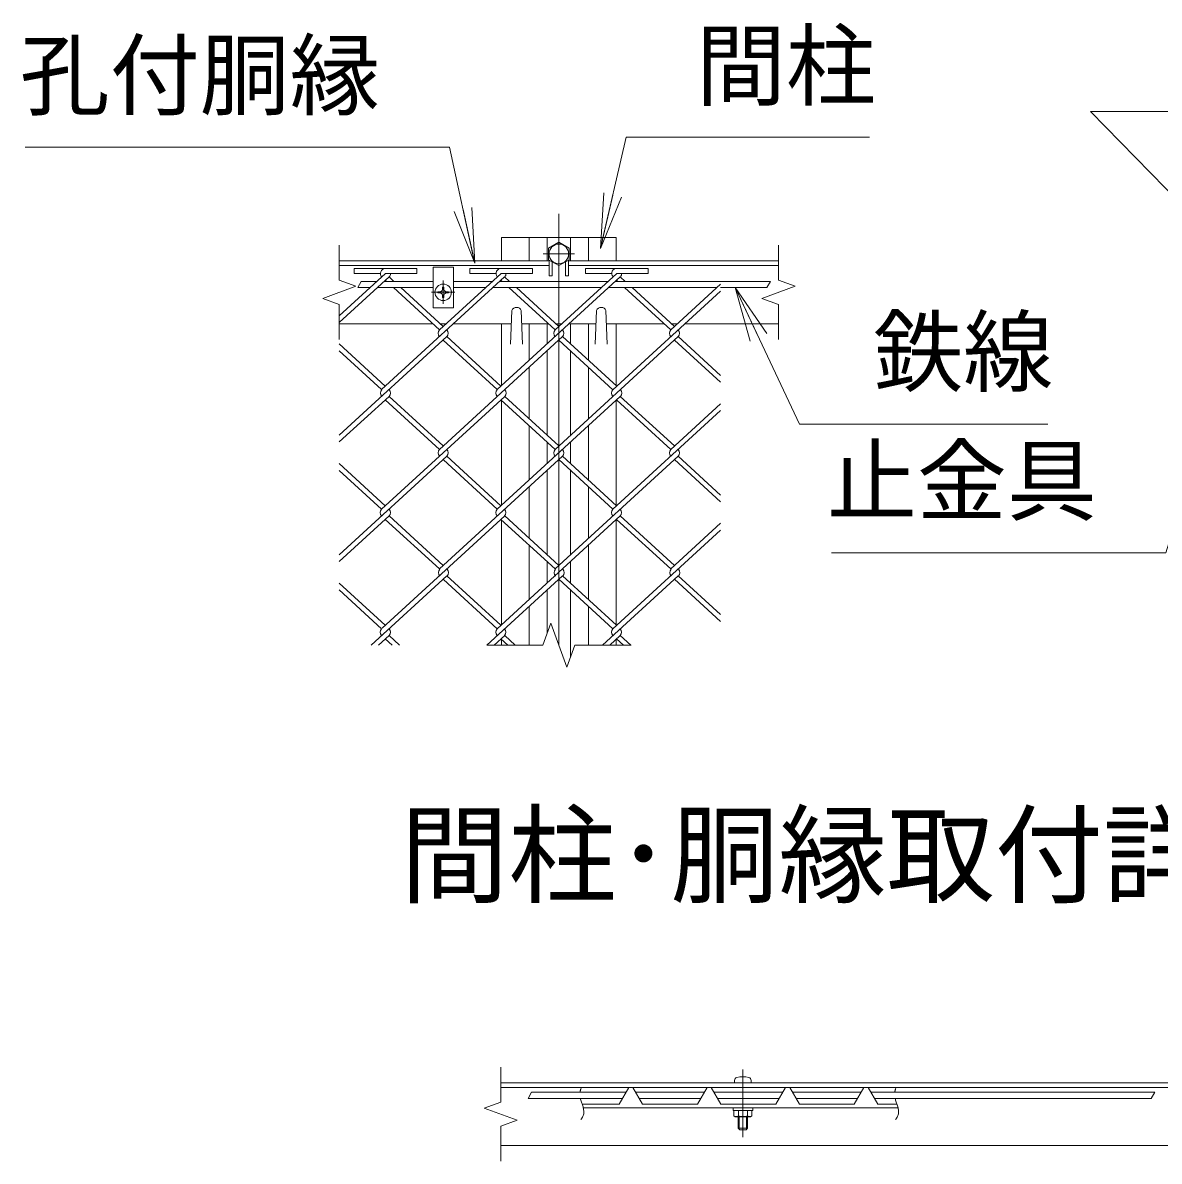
# Model space of a CAD drawing. Units: millimetres at full size; details may follow other scales. Extents: x -14700 to 14700, y -10395 to 10395.
# Drawn here: x -6677 to -3778, y -6446 to -3542 of the extents above; entities that cross this region are included whole.
import ezdxf
from ezdxf.enums import TextEntityAlignment as Align

# ---------------------------------------------------------------- set-up
doc = ezdxf.new("R2010")
doc.units = ezdxf.units.MM
doc.header["$LTSCALE"] = 40
doc.linetypes.add('USER1', pattern=[50.8, 31.75, -6.35, 6.35, -6.35])
for name, color, linetype, lineweight in [('0-0_D-STR3', 3, 'Continuous', 13), ('0-1_D-STR1', 1, 'Continuous', 18), ('0-2_D-BMK', 2, 'USER1', 13), ('0-6_D-STR-DIM', 7, 'Continuous', 13), ('0-7_0', 7, 'Continuous', 18), ('0-9_D-STR-TXT', 7, 'Continuous', 13), ('0-A_D-TTL-TXT', 7, 'Continuous', 13), ('0-B_D-STR2', 7, 'Continuous', 13)]:
    doc.layers.add(name, color=color, linetype=linetype, lineweight=lineweight)
doc.styles.add('ＭＳ ゴシック', font='')
doc.styles.get('ＭＳ ゴシック').set_extended_font_data('MS Gothic')

# ---------------------------------------------------------------- blocks, each defined once
blk = doc.blocks.new('_Open')
at = {"layer": '0-7_0'}
blk.add_line((-40, 6.67), (0, 0), dxfattribs=at)
blk.add_lwpolyline([(-40, -6.67), (0, 0), (-40, 0)], dxfattribs=at)

msp = doc.modelspace()

# ---------------------------------------------------------------- linework, layer by layer
at = {"layer": '0-0_D-STR3'}
for p, q in [((-5334.53, -4147.51), (-5334.53, -4187.92)), ((-5326.53, -4152.13), (-5326.53, -4187.92)), ((-5292.53, -4152.13), (-5292.53, -4187.92)), ((-5284.53, -4147.51), (-5284.53, -4187.92)), ((-5630.44, -4269.92), (-5630.44, -4165.92)), ((-5813.29, -4201.92), (-5773.66, -4201.92)), ((-5754.72, -4201.92), (-5630.44, -4201.92)), ((-5578.44, -4201.92), (-5478.75, -4201.92)), ((-5460.28, -4201.92), (-5183.84, -4201.92)), ((-5334.53, -4187.92), (-5326.53, -4187.92)), ((-5292.53, -4187.92), (-5284.53, -4187.92)), ((-5165.37, -4201.92), (-4770.18, -4201.92)), ((-5822.53, -4217.92), (-5791.13, -4217.92)), ((-5772.18, -4217.92), (-5630.44, -4217.92)), ((-5611.76, -4228.35), (-5617.84, -4228.46)), ((-5617.84, -4228.46), (-5617.84, -4231.38)), ((-5617.84, -4228.46), (-5617.84, -4231.38)), ((-5611.76, -4231.49), (-5617.84, -4231.38)), ((-5608.05, -4226.46), (-5611.76, -4228.35)), ((-5608.05, -4233.38), (-5611.76, -4231.49)), ((-5607.97, -4226.39), (-5606.01, -4222.7)), ((-5607.97, -4233.45), (-5606.01, -4237.14)), ((-5605.91, -4216.52), (-5606.01, -4222.7)), ((-5606.01, -4216.52), (-5602.98, -4216.52)), ((-5605.91, -4243.32), (-5606.01, -4237.14)), ((-5602.98, -4216.52), (-5602.87, -4222.7)), ((-5602.98, -4243.32), (-5602.87, -4237.14)), ((-5600.91, -4226.39), (-5602.87, -4222.7)), ((-5600.91, -4233.45), (-5602.87, -4237.14)), ((-5600.84, -4226.46), (-5597.13, -4228.35)), ((-5600.84, -4233.38), (-5597.13, -4231.49)), ((-5597.13, -4231.49), (-5591.04, -4231.38)), ((-5578.44, -4217.92), (-5496.21, -4217.92)), ((-5477.74, -4217.92), (-5201.3, -4217.92)), ((-5182.83, -4217.92), (-4906.39, -4217.92)), ((-4897.2, -4217.92), (-4779.41, -4217.92)), ((-5605.91, -4243.32), (-5602.98, -4243.32)), ((-5578.44, -4269.92), (-5630.44, -4269.92)), ((-4861.21, -6239.95), (-4861.21, -6246.06)), ((-4819.21, -6239.95), (-4819.21, -6246.06)), ((-5138.13, -6269.68), (-5378.95, -6269.68)), ((-5096.13, -6300.86), (-5120.84, -6258.06)), ((-5114.13, -6269.68), (-4938.13, -6269.68)), ((-4896.13, -6300.86), (-4920.84, -6258.06)), ((-4914.13, -6269.68), (-4738.13, -6269.68)), ((-4861.21, -6246.06), (-4819.21, -6246.06)), ((-4756.13, -6300.86), (-4731.42, -6258.06)), ((-4696.13, -6300.86), (-4720.84, -6258.06)), ((-4714.13, -6269.68), (-4538.13, -6269.68)), ((-4556.13, -6300.86), (-4531.42, -6258.06)), ((-4496.13, -6300.86), (-4520.84, -6258.06)), ((-4514.13, -6269.68), (-3789.83, -6269.68)), ((-5147.37, -6285.68), (-5388.19, -6285.68)), ((-5104.9, -6285.68), (-4947.37, -6285.68)), ((-4904.9, -6285.68), (-4747.37, -6285.68)), ((-4704.9, -6285.68), (-4547.37, -6285.68)), ((-4504.9, -6285.68), (-3799.07, -6285.68)), ((-5247.21, -6310.06), (-4444.53, -6310.06)), ((-4896.13, -6300.86), (-4756.13, -6300.86)), ((-4865.21, -6310.06), (-4865.21, -6316.46)), ((-4865.21, -6316.46), (-4815.21, -6316.46)), ((-4863.31, -6316.46), (-4863.31, -6330.44)), ((-4817.12, -6316.46), (-4863.31, -6316.46)), ((-4851.76, -6316.46), (-4851.76, -6330.44)), ((-4828.67, -6316.46), (-4828.67, -6330.44)), ((-4817.12, -6316.46), (-4817.12, -6330.44)), ((-4815.21, -6310.06), (-4815.21, -6316.46)), ((-4696.13, -6300.86), (-4556.13, -6300.86)), ((-4496.13, -6300.86), (-4447.18, -6300.86)), ((-4859.81, -6332.46), (-4863.31, -6330.44)), ((-4820.61, -6332.46), (-4859.81, -6332.46)), ((-4852.21, -6332.46), (-4852.21, -6362.06)), ((-4849.81, -6332.46), (-4849.81, -6364.46)), ((-4830.61, -6332.46), (-4830.61, -6364.46)), ((-4828.21, -6332.46), (-4828.21, -6362.06)), ((-4820.61, -6332.46), (-4817.12, -6330.44)), ((-4852.21, -6362.06), (-4848.21, -6366.06)), ((-4828.21, -6362.06), (-4852.21, -6362.06)), ((-4832.21, -6366.06), (-4848.21, -6366.06)), ((-4828.21, -6362.06), (-4832.21, -6366.06))]:
    msp.add_line(p, q, dxfattribs=at)
msp.add_lwpolyline([(-5283.53, -4116.91), (-5309.53, -4101.9), (-5335.53, -4116.91), (-5335.53, -4146.93), (-5309.53, -4161.94), (-5283.53, -4146.93)], close=True, dxfattribs=at)
for points in [[(-5630.44, -4165.92), (-5578.44, -4165.92), (-5578.44, -4269.92)], [(-5597.13, -4228.35), (-5591.04, -4228.46), (-5591.04, -4231.38)], [(-5249.85, -6300.86), (-5156.13, -6300.86), (-5131.42, -6258.06)], [(-5096.13, -6300.86), (-4956.13, -6300.86), (-4931.42, -6258.06)]]:
    msp.add_lwpolyline(points, dxfattribs=at)
for centre, radius in [((-5309.53, -4131.92), 25), ((-5604.44, -4229.92), 21)]:
    msp.add_circle(centre, radius, dxfattribs=at)
for centre, radius, start, end in [((-4853.61, -6239.95), 7.6, 106.07286, 180), ((-4840.21, -6286.46), 56, 73.92714, 106.07286), ((-4826.81, -6239.95), 7.6, 0, 73.92714), ((-4857.53, -6322), 10.22, 235.61585, 304.38415), ((-4840.21, -6294.01), 38.21, 252.4121, 287.5879), ((-4822.89, -6322), 10.22, 235.61586, 304.38415)]:
    msp.add_arc(centre, radius, start, end, dxfattribs=at)
at = {"layer": '0-1_D-STR1'}
for p, q in [((-5455.53, -4089.92), (-5163.53, -4089.92)), ((-5455.53, -4149.92), (-5455.53, -4089.92)), ((-5385.53, -4149.92), (-5385.53, -4089.92)), ((-5339.53, -4089.92), (-5339.53, -4149.92)), ((-5279.53, -4089.92), (-5279.53, -4149.92)), ((-5233.53, -4149.92), (-5233.53, -4089.92)), ((-5163.53, -4149.92), (-5163.53, -4089.92)), ((-5869.53, -4149.92), (-5334.53, -4149.92)), ((-5284.53, -4149.92), (-4749.53, -4149.92)), ((-5869.53, -4161.92), (-5334.53, -4161.92)), ((-5284.53, -4161.92), (-4749.53, -4161.92)), ((-5429.53, -4276.41), (-5432.53, -4362.41)), ((-5405.53, -4276.41), (-5402.53, -4362.41)), ((-5213.53, -4276.41), (-5216.53, -4362.41)), ((-5189.53, -4276.41), (-5186.53, -4362.41)), ((-5869.53, -4309.92), (-5631.22, -4309.92)), ((-5612.27, -4309.92), (-5596.61, -4309.92)), ((-5578.14, -4309.92), (-5430.7, -4309.92)), ((-5455.53, -4467.8), (-5455.53, -4309.92)), ((-5336.31, -4309.92), (-5404.36, -4309.92)), ((-5385.53, -4403.66), (-5385.53, -4309.92)), ((-5339.53, -4309.92), (-5339.53, -4361.51)), ((-5301.7, -4309.92), (-5317.36, -4309.92)), ((-5214.7, -4309.92), (-5283.23, -4309.92)), ((-5279.53, -4309.92), (-5279.53, -4361.94)), ((-5233.53, -4404.1), (-5233.53, -4309.92)), ((-5041.4, -4309.92), (-5188.36, -4309.92)), ((-5163.53, -4468.24), (-5163.53, -4309.92)), ((-5006.79, -4309.92), (-5022.45, -4309.92)), ((-4749.53, -4309.92), (-4987.85, -4309.92)), ((-5339.53, -4378.87), (-5339.53, -4594.52)), ((-5279.53, -4379.31), (-5279.53, -4594.13)), ((-5385.53, -4552.37), (-5385.53, -4421.02)), ((-5233.53, -4551.98), (-5233.53, -4421.46)), ((-5455.53, -4772.76), (-5455.53, -4505.59)), ((-5163.53, -4773.15), (-5163.53, -4505.19)), ((-5385.53, -4708.62), (-5385.53, -4569.73)), ((-5233.53, -4709.01), (-5233.53, -4569.34)), ((-5339.53, -4611.88), (-5339.53, -4666.47)), ((-5279.53, -4611.49), (-5279.53, -4666.86)), ((-5339.53, -4683.83), (-5339.53, -4899.48)), ((-5279.53, -4684.22), (-5279.53, -4899.09)), ((-5385.53, -4857.33), (-5385.53, -4725.98)), ((-5233.53, -4856.94), (-5233.53, -4726.37)), ((-5455.53, -5077.72), (-5455.53, -4810.54)), ((-5163.53, -5078.11), (-5163.53, -4810.15)), ((-5385.53, -5013.58), (-5385.53, -4874.69)), ((-5233.53, -5013.97), (-5233.53, -4874.3)), ((-5339.53, -4916.84), (-5339.53, -4971.43)), ((-5279.53, -4916.45), (-5279.53, -4971.82)), ((-5339.53, -4988.79), (-5339.53, -5099.58)), ((-5279.53, -4989.18), (-5279.53, -5160.26)), ((-5385.53, -5129.92), (-5385.53, -5030.94)), ((-5233.53, -5129.92), (-5233.53, -5031.33)), ((-5455.53, -5129.92), (-5455.53, -5115.5)), ((-5163.53, -5129.92), (-5163.53, -5115.11)), ((-3724.58, -6246.06), (-5457.91, -6246.06)), ((-3724.58, -6258.06), (-5457.91, -6258.06)), ((-5457.91, -6406.06), (-3724.58, -6406.06))]:
    msp.add_line(p, q, dxfattribs=at)
for centre in [(-5417.53, -4281.41), (-5201.53, -4281.41)]:
    msp.add_arc(centre, 13, 22.61986, 157.38014, dxfattribs=at)
at = {"layer": '0-2_D-BMK'}
for p, q in [((-5309.53, -4029.92), (-5309.53, -5129.92)), ((-5269.53, -4131.92), (-5349.53, -4131.92)), ((-5604.44, -4200.16), (-5604.44, -4259.68)), ((-5634.2, -4229.92), (-5574.68, -4229.92)), ((-4840.21, -6211.98), (-4840.21, -6384.54))]:
    msp.add_line(p, q, dxfattribs=at)
at = {"layer": '0-6_D-STR-DIM'}
for p, q in [((-5869.53, -4109.92), (-5869.53, -4199.14)), ((-4749.53, -4109.92), (-4749.53, -4199.14)), ((-5827.25, -4214.53), (-5869.53, -4199.14)), ((-5813.29, -4201.92), (-5822.53, -4217.92)), ((-4770.18, -4201.92), (-4779.41, -4217.92)), ((-5911.82, -4245.31), (-5827.25, -4214.53)), ((-5869.53, -4260.7), (-5911.82, -4245.31)), ((-5869.53, -4260.7), (-5869.53, -4349.92)), ((-4749.53, -4260.7), (-4749.53, -4349.92)), ((-5350.57, -5129.92), (-5330.05, -5073.54)), ((-5330.05, -5073.54), (-5289.01, -5186.3)), ((-5350.57, -5129.92), (-5493.53, -5129.92)), ((-5289.01, -5186.3), (-5268.49, -5129.92)), ((-5125.53, -5129.92), (-5268.49, -5129.92)), ((-5457.91, -6295.28), (-5457.91, -6206.06)), ((-5378.95, -6269.68), (-5388.19, -6285.68)), ((-3789.83, -6269.68), (-3799.07, -6285.68)), ((-5457.91, -6295.28), (-5500.2, -6310.67)), ((-5500.2, -6310.67), (-5415.63, -6341.45)), ((-5415.63, -6341.45), (-5457.91, -6356.84)), ((-5457.91, -6446.06), (-5457.91, -6356.84))]:
    msp.add_line(p, q, dxfattribs=at)
for points in [[(-4749.53, -4260.7), (-4791.82, -4245.31), (-4707.25, -4214.53), (-4749.53, -4199.14)], [(-5251.91, -6258.06), (-5252.38, -6259.05), (-5252.83, -6260.05), (-5253.24, -6261.07), (-5253.63, -6262.11), (-5253.99, -6263.16), (-5254.32, -6264.23), (-5254.62, -6265.3), (-5254.88, -6266.39), (-5255.12, -6267.48), (-5255.33, -6268.58), (-5255.51, -6269.68)], [(-4449.24, -6258.06), (-4449.71, -6259.05), (-4450.15, -6260.05), (-4450.57, -6261.07), (-4450.96, -6262.11), (-4451.32, -6263.16), (-4451.64, -6264.23), (-4451.94, -6265.3), (-4452.21, -6266.39), (-4452.45, -6267.48), (-4452.66, -6268.58), (-4452.84, -6269.68)], [(-5254.65, -6285.68), (-5254.02, -6288.08), (-5253.32, -6290.48), (-5252.56, -6292.87), (-5251.76, -6295.26), (-5250.93, -6297.67), (-5250.11, -6300.09), (-5249.3, -6302.53), (-5248.54, -6305.01), (-5247.83, -6307.52), (-5247.2, -6310.07), (-5246.68, -6312.64), (-5246.27, -6315.21), (-5245.99, -6317.77), (-5245.88, -6320.31), (-5245.94, -6322.79), (-5246.2, -6325.22), (-5246.68, -6327.57), (-5247.39, -6329.83), (-5248.31, -6332), (-5249.43, -6334.1), (-5250.73, -6336.12), (-5252.19, -6338.09), (-5253.81, -6339.99)], [(-4451.97, -6285.68), (-4451.35, -6288.08), (-4450.65, -6290.48), (-4449.89, -6292.87), (-4449.08, -6295.26), (-4448.26, -6297.67), (-4447.44, -6300.09), (-4446.63, -6302.53), (-4445.87, -6305.01), (-4445.16, -6307.52), (-4444.53, -6310.07), (-4444, -6312.64), (-4443.59, -6315.21), (-4443.32, -6317.77), (-4443.21, -6320.31), (-4443.27, -6322.79), (-4443.53, -6325.22), (-4444.01, -6327.57), (-4444.71, -6329.83), (-4445.63, -6332), (-4446.75, -6334.1), (-4448.05, -6336.12), (-4449.52, -6338.09), (-4451.13, -6339.99)]]:
    msp.add_lwpolyline(points, dxfattribs=at)
at = {"layer": '0-9_D-STR-TXT'}
for points in [[(-2305.05, -3769), (-3953.46, -3769), (-3609.36, -4121.12)], [(-6670.34, -3859.5), (-5588.68, -3859.5), (-5524.64, -4153.77)], [(-4517.64, -3834.29), (-5138.26, -3834.29), (-5203.08, -4116.35)], [(-4614.46, -4894.78), (-3761.1, -4894.78), (-3539.72, -4183.58)], [(-4062.77, -4566.19), (-4695.82, -4566.19), (-4859.44, -4219.73)]]:
    msp.add_lwpolyline(points, dxfattribs=at)
at = {"layer": '0-B_D-STR2'}
for p, q in [((-5831.9, -4181.98), (-5831.9, -4169.18)), ((-5831.9, -4169.18), (-5671.9, -4169.18)), ((-5671.9, -4181.98), (-5671.9, -4169.18)), ((-5536.99, -4181.98), (-5536.99, -4169.18)), ((-5536.99, -4169.18), (-5376.99, -4169.18)), ((-5376.99, -4181.98), (-5376.99, -4169.18)), ((-5241.86, -4181.77), (-5241.86, -4168.97)), ((-5241.86, -4168.97), (-5081.86, -4168.97)), ((-5081.86, -4181.77), (-5081.86, -4168.97)), ((-5751.9, -4181.98), (-5869.53, -4289.77)), ((-5742.43, -4190.66), (-5869.53, -4307.13)), ((-5831.9, -4181.98), (-5764.75, -4181.98)), ((-5447.75, -4190.44), (-5761.58, -4478.01)), ((-5751.9, -4181.98), (-5671.9, -4181.98)), ((-5749.08, -4201.92), (-5751.9, -4199.34)), ((-5730.13, -4201.92), (-5742.43, -4190.66)), ((-5456.99, -4181.98), (-5613.92, -4325.77)), ((-5536.99, -4181.98), (-5469.84, -4181.98)), ((-5152.84, -4190.44), (-5466.67, -4478.01)), ((-5454.17, -4201.92), (-5457.22, -4199.12)), ((-5456.99, -4181.98), (-5376.99, -4181.98)), ((-5435.22, -4201.92), (-5447.75, -4190.44)), ((-5161.86, -4181.77), (-5319.01, -4325.77)), ((-5241.86, -4181.77), (-5174.71, -4181.77)), ((-5159.26, -4201.92), (-5162.31, -4199.12)), ((-5161.86, -4181.77), (-5081.86, -4181.77)), ((-5140.31, -4201.92), (-5152.84, -4190.44)), ((-4897.2, -4209.5), (-5024.09, -4325.77)), ((-5613.92, -4325.77), (-5731.62, -4217.92)), ((-5604.44, -4317.09), (-5712.67, -4217.92)), ((-5319.01, -4325.77), (-5436.71, -4217.92)), ((-5309.53, -4317.09), (-5417.76, -4217.92)), ((-4897.2, -4226.86), (-5171.55, -4478.25)), ((-5024.09, -4325.77), (-5141.8, -4217.92)), ((-5014.62, -4317.09), (-5122.85, -4217.92)), ((-5595.21, -4342.92), (-5869.53, -4594.29)), ((-5300.3, -4342.92), (-5614.13, -4630.49)), ((-5466.67, -4478.01), (-5604.66, -4351.58)), ((-5457.2, -4469.33), (-5595.18, -4342.9)), ((-5005.38, -4342.92), (-5319.22, -4630.49)), ((-5171.55, -4478.25), (-5309.77, -4351.6)), ((-5162.08, -4469.57), (-5300.3, -4342.92)), ((-4897.2, -4459.41), (-5014.86, -4351.6)), ((-4897.2, -4442.05), (-5005.38, -4342.92)), ((-5752.11, -4469.33), (-5869.53, -4361.74)), ((-5761.58, -4478.01), (-5869.53, -4379.1)), ((-5742.64, -4495.38), (-5869.53, -4611.65)), ((-5447.73, -4495.38), (-5761.58, -4782.97)), ((-5604.66, -4621.81), (-5742.64, -4495.38)), ((-5152.84, -4495.4), (-5466.67, -4782.97)), ((-5309.75, -4621.81), (-5447.73, -4495.38)), ((-5014.86, -4621.83), (-5152.84, -4495.4)), ((-5614.13, -4630.49), (-5752.11, -4504.06)), ((-5319.22, -4630.49), (-5457.2, -4504.06)), ((-5024.33, -4630.52), (-5161.49, -4504.83)), ((-4897.2, -4514.02), (-5024.33, -4630.52)), ((-4897.2, -4531.38), (-5171.76, -4782.97)), ((-5595.18, -4647.85), (-5869.53, -4899.25)), ((-5752.11, -4774.29), (-5869.53, -4666.7)), ((-5300.27, -4647.85), (-5614.13, -4935.45)), ((-5466.67, -4782.97), (-5603.83, -4657.29)), ((-5457.2, -4774.29), (-5595.18, -4647.85)), ((-5005.38, -4647.88), (-5319.22, -4935.45)), ((-5171.76, -4782.97), (-5309.75, -4656.54)), ((-5162.29, -4774.29), (-5300.27, -4647.85)), ((-4897.2, -4764.37), (-5014.86, -4656.56)), ((-4897.2, -4747.01), (-5005.38, -4647.88)), ((-5761.59, -4782.97), (-5869.53, -4684.06)), ((-5742.64, -4800.33), (-5869.53, -4916.61)), ((-5447.73, -4800.33), (-5759.96, -5086.44)), ((-5614.13, -4935.45), (-5752.11, -4809.01)), ((-5604.66, -4926.77), (-5742.64, -4800.33)), ((-5152.82, -4800.33), (-5466.67, -5087.93)), ((-5319.22, -4935.45), (-5457.2, -4809.01)), ((-5309.75, -4926.77), (-5447.73, -4800.33)), ((-5024.31, -4935.45), (-5162.29, -4809.01)), ((-5014.83, -4926.77), (-5152.82, -4800.33)), ((-4897.2, -4818.98), (-5024.31, -4935.45)), ((-4897.2, -4836.34), (-5171.79, -5087.95)), ((-5595.18, -4952.81), (-5788.46, -5129.92)), ((-5466.67, -5087.93), (-5603.83, -4962.25)), ((-5457.2, -5079.25), (-5595.18, -4952.81)), ((-5300.27, -4952.81), (-5493.55, -5129.92)), ((-5171.76, -5087.93), (-5309.75, -4961.49)), ((-5162.29, -5079.25), (-5300.27, -4952.81)), ((-4897.2, -5069.33), (-5014.86, -4961.52)), ((-5752.11, -5079.25), (-5869.53, -4971.65)), ((-5761.59, -5087.93), (-5869.53, -4989.02)), ((-5742.64, -5105.29), (-5769.51, -5129.92)), ((-5715.76, -5129.92), (-5742.64, -5105.29)), ((-5447.73, -5105.29), (-5474.6, -5129.92)), ((-5420.85, -5129.92), (-5447.73, -5105.29)), ((-5152.82, -5105.29), (-5179.69, -5129.92)), ((-5125.94, -5129.92), (-5152.82, -5105.29)), ((-5734.71, -5129.92), (-5752.11, -5113.97)), ((-5439.8, -5129.92), (-5457.2, -5113.97)), ((-5144.89, -5129.92), (-5162.29, -5113.97))]:
    msp.add_line(p, q, dxfattribs=at)
msp.add_lwpolyline([(-4897.2, -5051.97), (-5005.38, -4952.83), (-5198.64, -5129.92)], dxfattribs=at)
for centre, start, end in [((-5751.9, -4181.98), 95, 222.5), ((-5456.99, -4181.98), 85, 222.5), ((-5161.86, -4181.77), 85, 222.5), ((-5751.9, -4181.98), 317.5, 0), ((-5456.99, -4181.98), 317.5, 0), ((-5162.08, -4181.98), 317.5, 0.89905), ((-5604.44, -4334.45), 137.5, 222.5), ((-5604.44, -4334.45), 317.5, 42.5), ((-5309.53, -4334.45), 137.5, 222.5), ((-5309.53, -4334.45), 317.5, 42.5), ((-5014.62, -4334.45), 137.5, 222.5), ((-5014.62, -4334.45), 317.5, 42.5), ((-5751.9, -4486.93), 137.5, 222.5), ((-5751.9, -4486.93), 317.5, 42.5), ((-5456.99, -4486.93), 137.5, 222.5), ((-5456.99, -4486.93), 317.5, 42.5), ((-5162.08, -4486.93), 137.5, 222.5), ((-5162.08, -4486.93), 317.5, 42.5), ((-5604.66, -4639.17), 137.5, 222.5), ((-5604.66, -4639.17), 317.5, 42.5), ((-5309.53, -4639.41), 137.5, 222.5), ((-5309.53, -4639.41), 317.5, 42.5), ((-5014.62, -4639.41), 137.5, 222.5), ((-5014.62, -4639.41), 317.5, 42.5), ((-5752.14, -4791.68), 137.5, 222.5), ((-5752.14, -4791.68), 317.5, 42.5), ((-5457.22, -4791.68), 137.5, 222.5), ((-5457.22, -4791.68), 317.5, 42.5), ((-5162.31, -4791.68), 137.5, 222.5), ((-5162.31, -4791.68), 317.5, 42.5), ((-5603.83, -4944.89), 137.5, 222.5), ((-5603.83, -4944.89), 317.5, 42.5), ((-5308.71, -4945.13), 137.5, 222.5), ((-5308.71, -4945.13), 317.5, 42.5), ((-5013.8, -4945.13), 137.5, 222.5), ((-5013.8, -4945.13), 317.5, 42.5), ((-5752.14, -5096.63), 137.5, 222.5), ((-5752.14, -5096.63), 317.5, 42.5), ((-5457.22, -5096.63), 137.5, 222.5), ((-5457.22, -5096.63), 317.5, 42.5), ((-5162.31, -5096.63), 137.5, 222.5), ((-5162.31, -5096.63), 317.5, 42.5)]:
    msp.add_arc(centre, 12.85, start, end, dxfattribs=at)

# ---------------------------------------------------------------- block references
at = {"layer": '0-9_D-STR-TXT', "xscale": 3.5, "yscale": 3.5}
for p, rotation in [((-5203.53, -4118.29), 257.05652), ((-5524.21, -4155.73), 282.27872), ((-4860.29, -4217.92), 115.27885)]:
    msp.add_blockref('_Open', p, dxfattribs=dict(at, rotation=rotation))

# ---------------------------------------------------------------- texts
at = {"layer": '0-9_D-STR-TXT', "style": 'ＭＳ ゴシック'}
for s, p in [('孔付胴縁', (-6684.56, -3810.56)), ('間柱', (-4960.02, -3786.24)), ('鉄線', (-4507.82, -4515.93)), ('止金具', (-4626.01, -4844.96))]:
    msp.add_text(s, height=168.3, dxfattribs=at).set_placement(p, align=Align.BOTTOM_LEFT)
at = {"layer": '0-A_D-TTL-TXT', "style": 'ＭＳ ゴシック'}
msp.add_text('間柱･胴縁取付詳細', height=202.1, dxfattribs=at).set_placement((-5714.02, -5826.29), align=Align.BOTTOM_LEFT)

doc.saveas('drawing.dxf')
